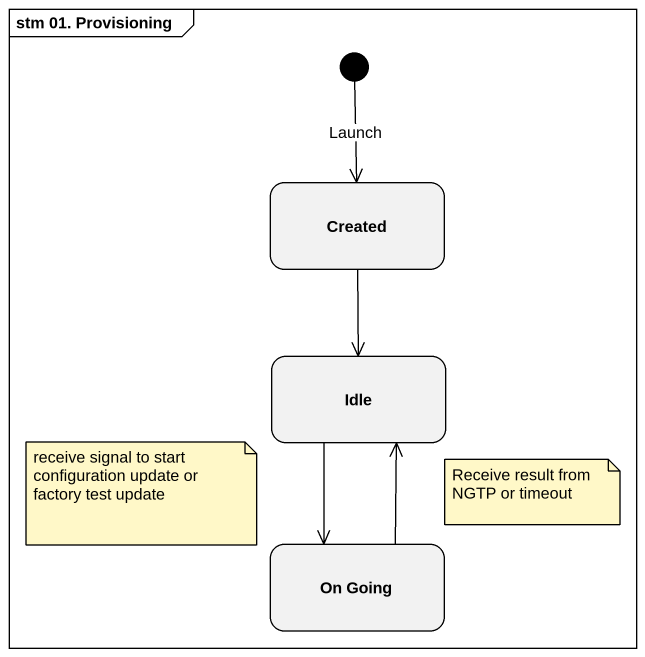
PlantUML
@startuml
mainframe stm 01. Provisioning
hide empty description
state Created
state Idle
state "On Going" as On_Going
[*] --> Created : Launch
Created --> Idle
Idle --> On_Going
On_Going -up-> Idle
note as N1
  receive signal to start configuration update or factory test update
end note
note as N2
  Receive result from NGTP or timeout
end note
@enduml
